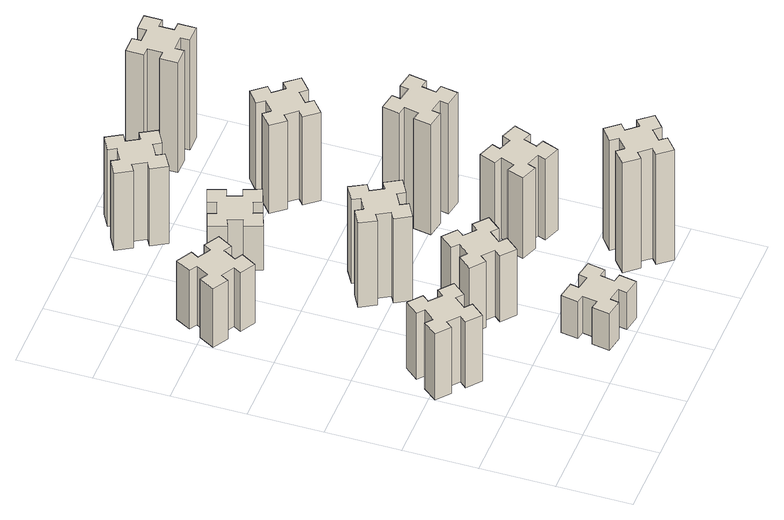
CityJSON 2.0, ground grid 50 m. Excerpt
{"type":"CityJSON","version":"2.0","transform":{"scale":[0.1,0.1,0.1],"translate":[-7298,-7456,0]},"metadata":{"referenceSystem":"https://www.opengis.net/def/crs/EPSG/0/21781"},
"CityObjects":{
"building1":{"type":"Building","attributes":{"class":"1000","function":"1000","usage":"1000","yearOfConstruction":2016,"roofType":"1000","measuredHeight":54,"storeysAboveGround":30,"storeysBelowGround":0},"geometry":[{"type":"Solid","lod":"1","boundaries":[[[[0,1,2,3,4,5,6,7,8,9,10,11,12,13,14,15,16,17,18,19]],[[17,16,20,21]],[[16,15,22,20]],[[15,14,23,22]],[[14,13,24,23]],[[13,12,25,24]],[[12,11,26,25]],[[11,10,27,26]],[[10,9,28,27]],[[9,8,29,28]],[[8,7,30,29]],[[7,6,31,30]],[[6,5,32,31]],[[5,4,33,32]],[[4,3,34,33]],[[3,2,35,34]],[[2,1,36,35]],[[1,0,37,36]],[[0,19,38,37]],[[19,18,39,38]],[[18,17,21,39]],[[24,25,26,27,28,29,30,31,32,33,34,35,36,37,38,39,21,20,22,23]]]]}]},
"building2":{"type":"Building","attributes":{"class":"1000","function":"1000","usage":"1000","yearOfConstruction":2016,"roofType":"1000","measuredHeight":48,"storeysAboveGround":30,"storeysBelowGround":0},"geometry":[{"type":"Solid","lod":"1","boundaries":[[[[40,41,42,43,44,45,46,47,48,49,50,51,52,53,54,55,56,57,58,59]],[[57,56,60,61]],[[56,55,62,60]],[[55,54,63,62]],[[54,53,64,63]],[[53,52,65,64]],[[52,51,66,65]],[[51,50,67,66]],[[50,49,68,67]],[[49,48,69,68]],[[48,47,70,69]],[[47,46,71,70]],[[46,45,72,71]],[[45,44,73,72]],[[44,43,74,73]],[[43,42,75,74]],[[42,41,76,75]],[[41,40,77,76]],[[40,59,78,77]],[[59,58,79,78]],[[58,57,61,79]],[[64,65,66,67,68,69,70,71,72,73,74,75,76,77,78,79,61,60,62,63]]]]}]},
"building3":{"type":"Building","attributes":{"class":"1000","function":"1000","usage":"1000","yearOfConstruction":2016,"roofType":"1000","measuredHeight":30,"storeysAboveGround":30,"storeysBelowGround":0},"geometry":[{"type":"Solid","lod":"1","boundaries":[[[[80,81,82,83,84,85,86,87,88,89,90,91,92,93,94,95,96,97,98,99]],[[97,96,100,101]],[[96,95,102,100]],[[95,94,103,102]],[[94,93,104,103]],[[93,92,105,104]],[[92,91,106,105]],[[91,90,107,106]],[[90,89,108,107]],[[89,88,109,108]],[[88,87,110,109]],[[87,86,111,110]],[[86,85,112,111]],[[85,84,113,112]],[[84,83,114,113]],[[83,82,115,114]],[[82,81,116,115]],[[81,80,117,116]],[[80,99,118,117]],[[99,98,119,118]],[[98,97,101,119]],[[104,105,106,107,108,109,110,111,112,113,114,115,116,117,118,119,101,100,102,103]]]]}]},
"building4":{"type":"Building","attributes":{"class":"1000","function":"1000","usage":"1000","yearOfConstruction":2016,"roofType":"1000","measuredHeight":54,"storeysAboveGround":30,"storeysBelowGround":0},"geometry":[{"type":"Solid","lod":"1","boundaries":[[[[120,121,122,123,124,125,126,127,128,129,130,131,132,133,134,135,136,137,138,139]],[[137,136,140,141]],[[136,135,142,140]],[[135,134,143,142]],[[134,133,144,143]],[[133,132,145,144]],[[132,131,146,145]],[[131,130,147,146]],[[130,129,148,147]],[[129,128,149,148]],[[128,127,150,149]],[[127,126,151,150]],[[126,125,152,151]],[[125,124,153,152]],[[124,123,154,153]],[[123,122,155,154]],[[122,121,156,155]],[[121,120,157,156]],[[120,139,158,157]],[[139,138,159,158]],[[138,137,141,159]],[[144,145,146,147,148,149,150,151,152,153,154,155,156,157,158,159,141,140,142,143]]]]}]},
"building5":{"type":"Building","attributes":{"class":"1000","function":"1000","usage":"1000","yearOfConstruction":2016,"roofType":"1000","measuredHeight":69,"storeysAboveGround":30,"storeysBelowGround":0},"geometry":[{"type":"Solid","lod":"1","boundaries":[[[[160,161,162,163,164,165,166,167,168,169,170,171,172,173,174,175,176,177,178,179]],[[177,176,180,181]],[[176,175,182,180]],[[175,174,183,182]],[[174,173,184,183]],[[173,172,185,184]],[[172,171,186,185]],[[171,170,187,186]],[[170,169,188,187]],[[169,168,189,188]],[[168,167,190,189]],[[167,166,191,190]],[[166,165,192,191]],[[165,164,193,192]],[[164,163,194,193]],[[163,162,195,194]],[[162,161,196,195]],[[161,160,197,196]],[[160,179,198,197]],[[179,178,199,198]],[[178,177,181,199]],[[184,185,186,187,188,189,190,191,192,193,194,195,196,197,198,199,181,180,182,183]]]]}]},
"building6":{"type":"Building","attributes":{"class":"1000","function":"1000","usage":"1000","yearOfConstruction":2016,"roofType":"1000","measuredHeight":36,"storeysAboveGround":30,"storeysBelowGround":0},"geometry":[{"type":"Solid","lod":"1","boundaries":[[[[200,201,202,203,204,205,206,207,208,209,210,211,212,213,214,215,216,217,218,219]],[[217,216,220,221]],[[216,215,222,220]],[[215,214,223,222]],[[214,213,224,223]],[[213,212,225,224]],[[212,211,226,225]],[[211,210,227,226]],[[210,209,228,227]],[[209,208,229,228]],[[208,207,230,229]],[[207,206,231,230]],[[206,205,232,231]],[[205,204,233,232]],[[204,203,234,233]],[[203,202,235,234]],[[202,201,236,235]],[[201,200,237,236]],[[200,219,238,237]],[[219,218,239,238]],[[218,217,221,239]],[[224,225,226,227,228,229,230,231,232,233,234,235,236,237,238,239,221,220,222,223]]]]}]},
"building7":{"type":"Building","attributes":{"class":"1000","function":"1000","usage":"1000","yearOfConstruction":2016,"roofType":"1000","measuredHeight":90,"storeysAboveGround":30,"storeysBelowGround":0},"geometry":[{"type":"Solid","lod":"1","boundaries":[[[[240,241,242,243,244,245,246,247,248,249,250,251,252,253,254,255,256,257,258,259]],[[257,256,260,261]],[[256,255,262,260]],[[255,254,263,262]],[[254,253,264,263]],[[253,252,265,264]],[[252,251,266,265]],[[251,250,267,266]],[[250,249,268,267]],[[249,248,269,268]],[[248,247,270,269]],[[247,246,271,270]],[[246,245,272,271]],[[245,244,273,272]],[[244,243,274,273]],[[243,242,275,274]],[[242,241,276,275]],[[241,240,277,276]],[[240,259,278,277]],[[259,258,279,278]],[[258,257,261,279]],[[264,265,266,267,268,269,270,271,272,273,274,275,276,277,278,279,261,260,262,263]]]]}]},
"building8":{"type":"Building","attributes":{"class":"1000","function":"1000","usage":"1000","yearOfConstruction":2016,"roofType":"1000","measuredHeight":63,"storeysAboveGround":30,"storeysBelowGround":0},"geometry":[{"type":"Solid","lod":"1","boundaries":[[[[280,281,282,283,284,285,286,287,288,289,290,291,292,293,294,295,296,297,298,299]],[[297,296,300,301]],[[296,295,302,300]],[[295,294,303,302]],[[294,293,304,303]],[[293,292,305,304]],[[292,291,306,305]],[[291,290,307,306]],[[290,289,308,307]],[[289,288,309,308]],[[288,287,310,309]],[[287,286,311,310]],[[286,285,312,311]],[[285,284,313,312]],[[284,283,314,313]],[[283,282,315,314]],[[282,281,316,315]],[[281,280,317,316]],[[280,299,318,317]],[[299,298,319,318]],[[298,297,301,319]],[[304,305,306,307,308,309,310,311,312,313,314,315,316,317,318,319,301,300,302,303]]]]}]},
"building9":{"type":"Building","attributes":{"class":"1000","function":"1000","usage":"1000","yearOfConstruction":2016,"roofType":"1000","measuredHeight":66,"storeysAboveGround":30,"storeysBelowGround":0},"geometry":[{"type":"Solid","lod":"1","boundaries":[[[[320,321,322,323,324,325,326,327,328,329,330,331,332,333,334,335,336,337,338,339]],[[337,336,340,341]],[[336,335,342,340]],[[335,334,343,342]],[[334,333,344,343]],[[333,332,345,344]],[[332,331,346,345]],[[331,330,347,346]],[[330,329,348,347]],[[329,328,349,348]],[[328,327,350,349]],[[327,326,351,350]],[[326,325,352,351]],[[325,324,353,352]],[[324,323,354,353]],[[323,322,355,354]],[[322,321,356,355]],[[321,320,357,356]],[[320,339,358,357]],[[339,338,359,358]],[[338,337,341,359]],[[344,345,346,347,348,349,350,351,352,353,354,355,356,357,358,359,341,340,342,343]]]]}]},
"building10":{"type":"Building","attributes":{"class":"1000","function":"1000","usage":"1000","yearOfConstruction":2016,"roofType":"1000","measuredHeight":90,"storeysAboveGround":30,"storeysBelowGround":0},"geometry":[{"type":"Solid","lod":"1","boundaries":[[[[360,361,362,363,364,365,366,367,368,369,370,371,372,373,374,375,376,377,378,379]],[[377,376,380,381]],[[376,375,382,380]],[[375,374,383,382]],[[374,373,384,383]],[[373,372,385,384]],[[372,371,386,385]],[[371,370,387,386]],[[370,369,388,387]],[[369,368,389,388]],[[368,367,390,389]],[[367,366,391,390]],[[366,365,392,391]],[[365,364,393,392]],[[364,363,394,393]],[[363,362,395,394]],[[362,361,396,395]],[[361,360,397,396]],[[360,379,398,397]],[[379,378,399,398]],[[378,377,381,399]],[[384,385,386,387,388,389,390,391,392,393,394,395,396,397,398,399,381,380,382,383]]]]}]},
"building11":{"type":"Building","attributes":{"class":"1000","function":"1000","usage":"1000","yearOfConstruction":2016,"roofType":"1000","measuredHeight":72,"storeysAboveGround":30,"storeysBelowGround":0},"geometry":[{"type":"Solid","lod":"1","boundaries":[[[[400,401,402,403,404,405,406,407,408,409,410,411,412,413,414,415,416,417,418,419]],[[417,416,420,421]],[[416,415,422,420]],[[415,414,423,422]],[[414,413,424,423]],[[413,412,425,424]],[[412,411,426,425]],[[411,410,427,426]],[[410,409,428,427]],[[409,408,429,428]],[[408,407,430,429]],[[407,406,431,430]],[[406,405,432,431]],[[405,404,433,432]],[[404,403,434,433]],[[403,402,435,434]],[[402,401,436,435]],[[401,400,437,436]],[[400,419,438,437]],[[419,418,439,438]],[[418,417,421,439]],[[424,425,426,427,428,429,430,431,432,433,434,435,436,437,438,439,421,420,422,423]]]]}]},
"building12":{"type":"Building","attributes":{"class":"1000","function":"1000","usage":"1000","yearOfConstruction":2016,"roofType":"1000","measuredHeight":90,"storeysAboveGround":30,"storeysBelowGround":0},"geometry":[{"type":"Solid","lod":"1","boundaries":[[[[440,441,442,443,444,445,446,447,448,449,450,451,452,453,454,455,456,457,458,459]],[[457,456,460,461]],[[456,455,462,460]],[[455,454,463,462]],[[454,453,464,463]],[[453,452,465,464]],[[452,451,466,465]],[[451,450,467,466]],[[450,449,468,467]],[[449,448,469,468]],[[448,447,470,469]],[[447,446,471,470]],[[446,445,472,471]],[[445,444,473,472]],[[444,443,474,473]],[[443,442,475,474]],[[442,441,476,475]],[[441,440,477,476]],[[440,459,478,477]],[[459,458,479,478]],[[458,457,461,479]],[[464,465,466,467,468,469,470,471,472,473,474,475,476,477,478,479,461,460,462,463]]]]}]}
},
"vertices":[
[136,933,0],[213,869,0],[174,823,0],[266,746,0],[343,838,0],[297,876,0],[362,953,0],[408,914,0],[485,1006,0],[393,1083,0],[354,1037,0],[278,1102,0],[316,1148,0],[224,1225,0],[147,1133,0],[193,1094,0],[129,1018,0],[83,1056,0],[6,964,0],[98,887,0],[129,1018,540],[83,1056,540],[193,1094,540],[147,1133,540],[224,1225,540],[316,1148,540],[278,1102,540],[354,1037,540],[393,1083,540],[485,1006,540],[408,914,540],[362,953,540],[297,876,540],[343,838,540],[266,746,540],[174,823,540],[213,869,540],[136,933,540],[98,887,540],[6,964,540],
[316,2367,0],[366,2454,0],[418,2424,0],[478,2528,0],[374,2588,0],[344,2536,0],[257,2586,0],[287,2638,0],[183,2698,0],[123,2594,0],[175,2564,0],[125,2477,0],[73,2507,0],[13,2403,0],[117,2343,0],[147,2395,0],[234,2345,0],[204,2293,0],[308,2233,0],[368,2337,0],[234,2345,480],[204,2293,480],[147,2395,480],[117,2343,480],[13,2403,480],[73,2507,480],[125,2477,480],[175,2564,480],[123,2594,480],[183,2698,480],[287,2638,480],[257,2586,480],[344,2536,480],[374,2588,480],[478,2528,480],[418,2424,480],[366,2454,480],[316,2367,480],[368,2337,480],[308,2233,480],
[886,314,0],[868,215,0],[809,226,0],[788,107,0],[907,87,0],[917,146,0],[1015,128,0],[1005,69,0],[1123,48,0],[1144,167,0],[1085,177,0],[1102,275,0],[1161,265,0],[1182,383,0],[1064,404,0],[1054,345,0],[955,362,0],[966,421,0],[847,442,0],[827,324,0],[955,362,300],[966,421,300],[1054,345,300],[1064,404,300],[1182,383,300],[1161,265,300],[1102,275,300],[1085,177,300],[1144,167,300],[1123,48,300],[1005,69,300],[1015,128,300],[917,146,300],[907,87,300],[788,107,300],[809,226,300],[868,215,300],[886,314,300],[827,324,300],[847,442,300],
[937,876,0],[1002,953,0],[1048,914,0],[1125,1006,0],[1033,1083,0],[994,1037,0],[918,1102,0],[956,1148,0],[864,1225,0],[787,1133,0],[833,1094,0],[769,1018,0],[723,1056,0],[646,964,0],[738,887,0],[776,933,0],[853,869,0],[814,823,0],[906,746,0],[983,838,0],[853,869,540],[814,823,540],[776,933,540],[738,887,540],[646,964,540],[723,1056,540],[769,1018,540],[833,1094,540],[787,1133,540],[864,1225,540],[956,1148,540],[918,1102,540],[994,1037,540],[1033,1083,540],[1125,1006,540],[1048,914,540],[1002,953,540],[937,876,540],[983,838,540],[906,746,540],
[765,1614,0],[815,1527,0],[763,1497,0],[823,1393,0],[927,1453,0],[897,1505,0],[984,1555,0],[1014,1503,0],[1118,1563,0],[1058,1667,0],[1006,1637,0],[956,1724,0],[1008,1754,0],[948,1858,0],[844,1798,0],[874,1746,0],[787,1696,0],[757,1748,0],[653,1688,0],[713,1584,0],[787,1696,690],[757,1748,690],[874,1746,690],[844,1798,690],[948,1858,690],[1008,1754,690],[956,1724,690],[1006,1637,690],[1058,1667,690],[1118,1563,690],[1014,1503,690],[984,1555,690],[897,1505,690],[927,1453,690],[823,1393,690],[763,1497,690],[815,1527,690],[765,1614,690],[713,1584,690],[653,1688,690],
[876,2445,0],[970,2479,0],[990,2423,0],[1103,2464,0],[1062,2577,0],[1006,2556,0],[972,2650,0],[1028,2670,0],[987,2783,0],[874,2742,0],[895,2686,0],[801,2652,0],[780,2708,0],[667,2667,0],[709,2554,0],[765,2575,0],[799,2481,0],[743,2460,0],[784,2347,0],[897,2389,0],[799,2481,360],[743,2460,360],[765,2575,360],[709,2554,360],[667,2667,360],[780,2708,360],[801,2652,360],[895,2686,360],[874,2742,360],[987,2783,360],[1028,2670,360],[972,2650,360],[1006,2556,360],[1062,2577,360],[1103,2464,360],[990,2423,360],[970,2479,360],[876,2445,360],[897,2389,360],[784,2347,360],
[1758,129,0],[1834,193,0],[1873,147,0],[1965,224,0],[1888,316,0],[1842,278,0],[1777,354,0],[1823,393,0],[1746,485,0],[1654,408,0],[1693,362,0],[1616,297,0],[1578,343,0],[1486,266,0],[1563,174,0],[1609,213,0],[1673,136,0],[1627,98,0],[1704,6,0],[1796,83,0],[1673,136,900],[1627,98,900],[1609,213,900],[1563,174,900],[1486,266,900],[1578,343,900],[1616,297,900],[1693,362,900],[1654,408,900],[1746,485,900],[1823,393,900],[1777,354,900],[1842,278,900],[1888,316,900],[1965,224,900],[1873,147,900],[1834,193,900],[1758,129,900],[1796,83,900],[1704,6,900],
[1006,3217,0],[956,3304,0],[1008,3334,0],[948,3438,0],[844,3378,0],[874,3326,0],[787,3276,0],[757,3328,0],[653,3268,0],[713,3164,0],[765,3194,0],[815,3107,0],[763,3077,0],[823,2973,0],[927,3033,0],[897,3085,0],[984,3135,0],[1014,3083,0],[1118,3143,0],[1058,3247,0],[984,3135,630],[1014,3083,630],[897,3085,630],[927,3033,630],[823,2973,630],[763,3077,630],[815,3107,630],[765,3194,630],[713,3164,630],[653,3268,630],[757,3328,630],[787,3276,630],[874,3326,630],[844,3378,630],[948,3438,630],[1008,3334,630],[956,3304,630],[1006,3217,630],[1058,3247,630],[1118,3143,630],
[1541,899,0],[1635,865,0],[1614,809,0],[1727,767,0],[1768,880,0],[1712,901,0],[1746,995,0],[1802,974,0],[1843,1087,0],[1730,1128,0],[1710,1072,0],[1616,1106,0],[1637,1162,0],[1524,1203,0],[1483,1090,0],[1539,1070,0],[1505,976,0],[1449,997,0],[1407,884,0],[1520,843,0],[1505,976,660],[1449,997,660],[1539,1070,660],[1483,1090,660],[1524,1203,660],[1637,1162,660],[1616,1106,660],[1710,1072,660],[1730,1128,660],[1843,1087,660],[1802,974,660],[1746,995,660],[1712,901,660],[1768,880,660],[1727,767,660],[1614,809,660],[1635,865,660],[1541,899,660],[1520,843,660],[1407,884,660],
[1557,1526,0],[1655,1508,0],[1645,1449,0],[1763,1428,0],[1784,1547,0],[1725,1557,0],[1742,1655,0],[1801,1645,0],[1822,1763,0],[1704,1784,0],[1694,1725,0],[1595,1742,0],[1606,1801,0],[1487,1822,0],[1467,1704,0],[1526,1694,0],[1508,1595,0],[1449,1606,0],[1428,1487,0],[1547,1467,0],[1508,1595,900],[1449,1606,900],[1526,1694,900],[1467,1704,900],[1487,1822,900],[1606,1801,900],[1595,1742,900],[1694,1725,900],[1704,1784,900],[1822,1763,900],[1801,1645,900],[1742,1655,900],[1725,1557,900],[1784,1547,900],[1763,1428,900],[1645,1449,900],[1655,1508,900],[1557,1526,900],[1547,1467,900],[1428,1487,900],
[1409,2433,0],[1473,2356,0],[1427,2318,0],[1504,2226,0],[1596,2303,0],[1558,2349,0],[1634,2413,0],[1673,2367,0],[1765,2444,0],[1688,2536,0],[1642,2498,0],[1577,2574,0],[1623,2613,0],[1546,2705,0],[1454,2628,0],[1493,2582,0],[1416,2517,0],[1378,2563,0],[1286,2486,0],[1363,2394,0],[1416,2517,720],[1378,2563,720],[1493,2582,720],[1454,2628,720],[1546,2705,720],[1623,2613,720],[1577,2574,720],[1642,2498,720],[1688,2536,720],[1765,2444,720],[1673,2367,720],[1634,2413,720],[1558,2349,720],[1596,2303,720],[1504,2226,720],[1427,2318,720],[1473,2356,720],[1409,2433,720],[1363,2394,720],[1286,2486,720],
[1575,3195,0],[1675,3195,0],[1675,3135,0],[1795,3135,0],[1795,3255,0],[1735,3255,0],[1735,3355,0],[1795,3355,0],[1795,3475,0],[1675,3475,0],[1675,3415,0],[1575,3415,0],[1575,3475,0],[1455,3475,0],[1455,3355,0],[1515,3355,0],[1515,3255,0],[1455,3255,0],[1455,3135,0],[1575,3135,0],[1515,3255,900],[1455,3255,900],[1515,3355,900],[1455,3355,900],[1455,3475,900],[1575,3475,900],[1575,3415,900],[1675,3415,900],[1675,3475,900],[1795,3475,900],[1795,3355,900],[1735,3355,900],[1735,3255,900],[1795,3255,900],[1795,3135,900],[1675,3135,900],[1675,3195,900],[1575,3195,900],[1575,3135,900],[1455,3135,900]
]}
